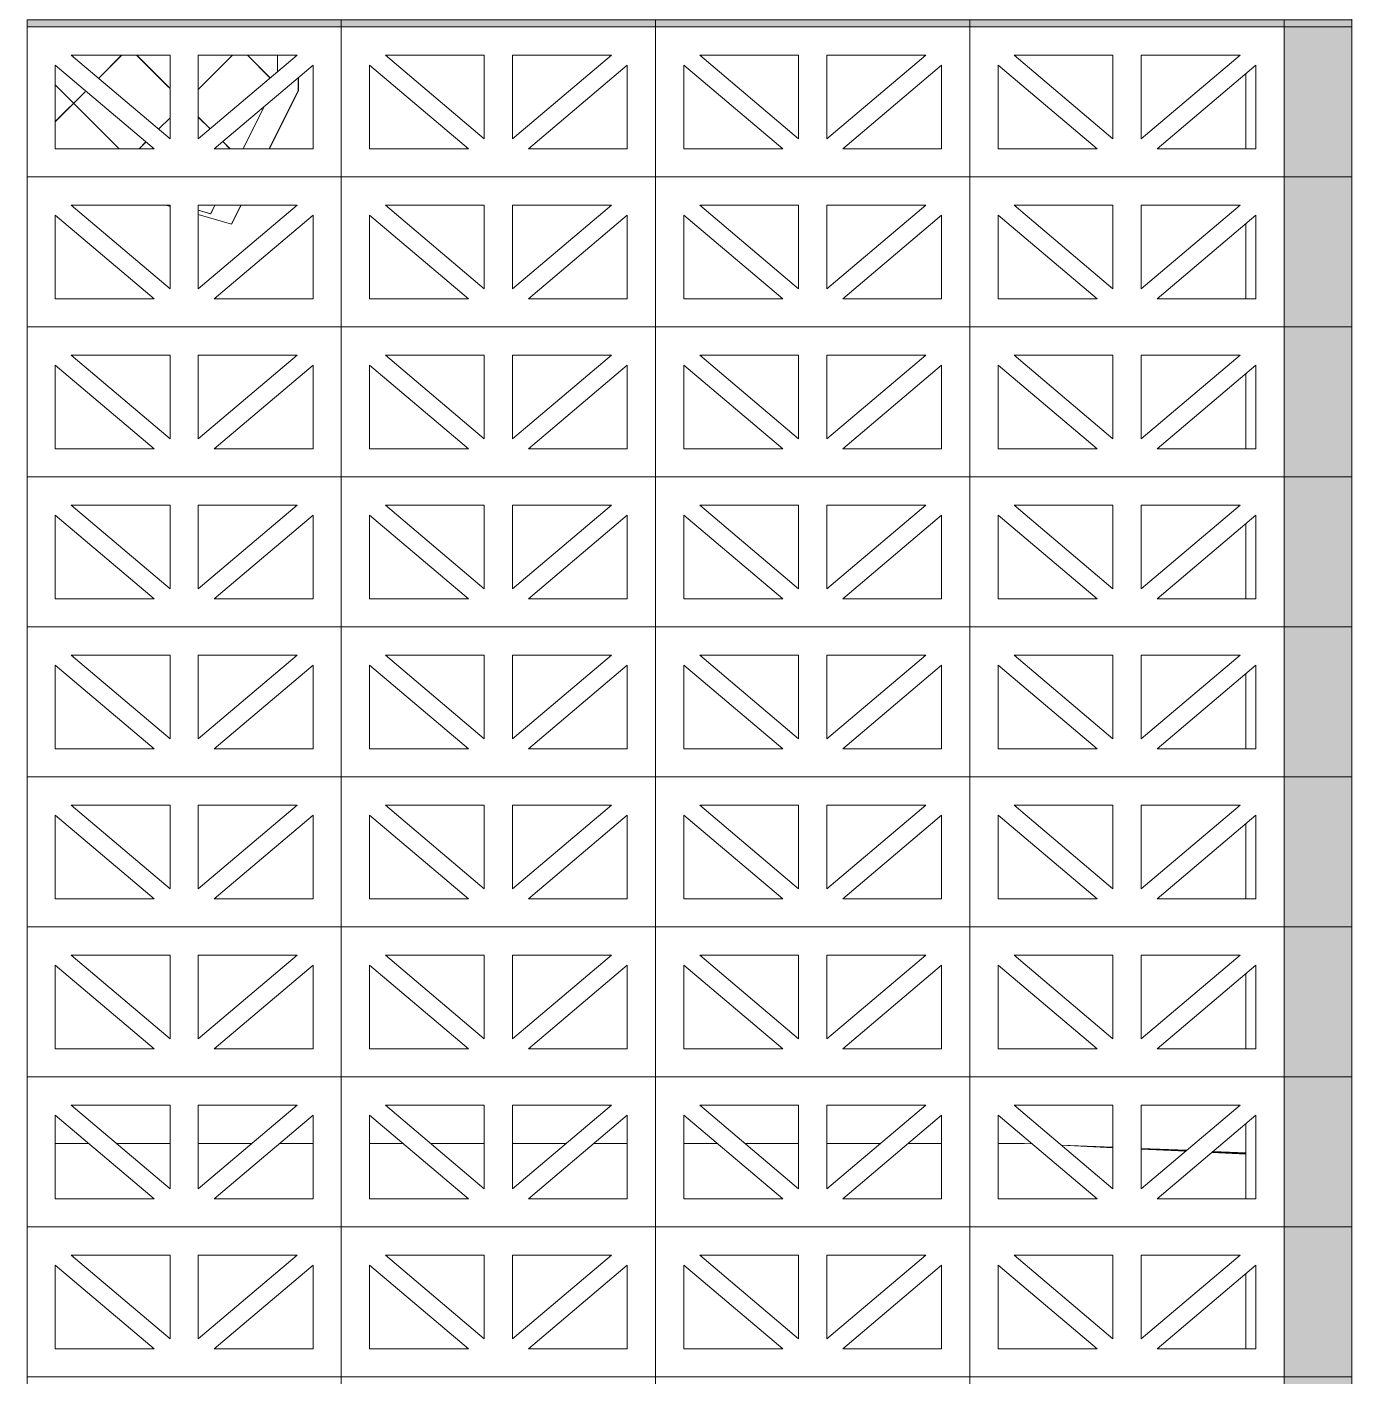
# Model space of a CAD drawing. Header units: millimetres. Extents: x -12186 to 152825, y -4386 to 9463.
# Drawn here: x 45527 to 46463, y 1166 to 2120 of the extents above; entities that cross this region are included whole.
import ezdxf

# ---------------------------------------------------------------- set-up
doc = ezdxf.new("R2010")
doc.units = ezdxf.units.MM
for name, color, linetype, lineweight in [('A-GENM', 13, 'Continuous', 9), ('A-GLAZ-CURT', 52, 'Continuous', 5), ('A-WALL', 113, 'Continuous', 9), ('C-TOPO', 7, 'Continuous', 5), ('G-IMPT', 8, 'Continuous', 5), ('L-PLNT', 71, 'Continuous', 5)]:
    doc.layers.add(name, color=color, linetype=linetype, lineweight=lineweight)

# ---------------------------------------------------------------- blocks, each defined once
blk = doc.blocks.new('The BREEZEBLOCK Family1 - The BREEZEBLOCK Family1-V276-Section B-B')
at = {"layer": 'A-GLAZ-CURT'}
for p, q in [((-1967.16, 212), (-1967.16, 106)), ((-1745.16, 212), (-1967.16, 212)), ((-1745.16, 106), (-1745.16, 212)), ((-1935.9, 192), (-1866.16, 192)), ((-1866.16, 132.88), (-1935.9, 192)), ((-1866.16, 192), (-1866.16, 132.88)), ((-1846.16, 132.88), (-1846.16, 192)), ((-1846.16, 192), (-1776.41, 192)), ((-1776.41, 192), (-1846.16, 132.88)), ((-1947.16, 126), (-1947.16, 185.12)), ((-1947.16, 185.12), (-1877.41, 126)), ((-1834.9, 126), (-1765.16, 185.12)), ((-1765.16, 185.12), (-1765.16, 126)), ((-1877.41, 126), (-1947.16, 126)), ((-1765.16, 126), (-1834.9, 126)), ((-1967.16, 106), (-1745.16, 106))]:
    blk.add_line(p, q, dxfattribs=at)
blk = doc.blocks.new('System Panel - Glazed-V277-Section B-B')
at = {"layer": 'A-GLAZ-CURT'}
blk.add_hatch(color=256, dxfattribs=at).paths.add_polyline_path([(-1745.16, 2120), (-1745.16, 2125), (-1967.16, 2125), (-1967.16, 2120), (-1765.16, 2120)])
for p, q in [((-1745.16, 2125), (-1967.16, 2125)), ((-1967.16, 2125), (-1967.16, 2120)), ((-1745.16, 2120), (-1745.16, 2125))]:
    blk.add_line(p, q, dxfattribs=at)
blk = doc.blocks.new('System Panel - Glazed-V278-Section B-B')
at = {"layer": 'A-GLAZ-CURT'}
blk.add_hatch(color=256, dxfattribs=at).paths.add_polyline_path([(-1077.83, 106), (-1031.33, 106), (-1031.33, 212), (-1079.16, 212), (-1079.16, 106)])
for p, q in [((-1031.33, 212), (-1079.16, 212)), ((-1079.16, 106), (-1031.33, 106))]:
    blk.add_line(p, q, dxfattribs=at)
blk = doc.blocks.new('System Panel - Glazed-1205342-Section B-B')
at = {"layer": 'A-GLAZ-CURT'}
blk.add_hatch(color=256, dxfattribs=at).paths.add_polyline_path([(-1031.33, 2120), (-1031.33, 2125), (-1079.16, 2125), (-1079.16, 2120)])
for p, q in [((-1031.33, 2125), (-1079.16, 2125)), ((-1079.16, 2125), (-1079.16, 2120)), ((-1079.16, 2120), (-1031.33, 2120))]:
    blk.add_line(p, q, dxfattribs=at)
blk = doc.blocks.new('SVA_Shades of Green Tree - Australian_Tree_based_on_Leopard_Tree_2901-V315-Section B-B')
at = {"layer": 'G-IMPT'}
for p, q in [((-1916.68, 2083.7), (-1900.41, 2100)), ((-1916.61, 2083.64), (-1900.28, 2100)), ((-1867.29, 2077.49), (-1889.76, 2100)), ((-1866.16, 2076.48), (-1889.63, 2100)), ((-1846.16, 2075.79), (-1821.98, 2100)), ((-1846.16, 2075.91), (-1822.11, 2100)), ((-1795.4, 2083.9), (-1811.47, 2100)), ((-1795.33, 2083.96), (-1811.34, 2100)), ((-1790.35, 2088.18), (-1790.35, 2100)), ((-1790.23, 2088.29), (-1790.23, 2100)), ((-1902.04, 2034), (-1947.16, 2079.19)), ((-1902.17, 2034), (-1947.16, 2079.06)), ((-1947.16, 2053.04), (-1925.99, 2074.24)), ((-1947.16, 2053.17), (-1926.12, 2074.24)), ((-1814.54, 2034), (-1799.6, 2063.93)), ((-1814.41, 2034), (-1799.37, 2064.12)), ((-1874.27, 2047.75), (-1866.16, 2055.88)), ((-1874.2, 2047.69), (-1866.16, 2055.75)), ((-1837.73, 2048.01), (-1846.16, 2056.45)), ((-1837.8, 2047.95), (-1846.16, 2056.32)), ((-1888, 2034), (-1883.14, 2038.86)), ((-1887.87, 2034), (-1883.07, 2038.8)), ((-1823.87, 2034), (-1828.93, 2039.06)), ((-1823.75, 2034), (-1828.86, 2039.12))]:
    blk.add_line(p, q, dxfattribs=at)
at = {"layer": 'G-IMPT', "flags": 128}
for points in [[(-1846.16, 1990.6), (-1837.35, 1988.08), (-1834.39, 1994)], [(-1846.16, 1990.56), (-1837.47, 1988.08), (-1834.52, 1994)]]:
    blk.add_lwpolyline(points, dxfattribs=at)
at = {"layer": 'L-PLNT'}
for p, q in [((-1775.55, 2084.32), (-1775.55, 2075.04)), ((-1775.5, 2075.04), (-1775.5, 2084.35)), ((-1775.55, 2075.04), (-1796.04, 2034)), ((-1796, 2034), (-1775.5, 2075.04)), ((-1775.55, 2075.04), (-1775.5, 2075.04)), ((-1866.16, 1993.12), (-1869.22, 1994)), ((-1869.17, 1994), (-1866.16, 1993.14)), ((-1816.02, 1994), (-1822.67, 1980.68)), ((-1822.62, 1980.68), (-1815.97, 1994)), ((-1846.16, 1987.41), (-1822.62, 1980.68)), ((-1822.67, 1980.68), (-1846.16, 1987.4)), ((-1822.67, 1980.68), (-1822.62, 1980.68))]:
    blk.add_line(p, q, dxfattribs=at)
blk = doc.blocks.new('Downpipe - Downpipe-1373825-Section B-B')
at = {"layer": 'A-GENM', "lineweight": 5}
for p, q in [((-1106.33, 2087.04), (-1106.33, 2034)), ((-1106.33, 1981.04), (-1106.33, 1928)), ((-1106.33, 1875.04), (-1106.33, 1822)), ((-1106.33, 1769.04), (-1106.33, 1716)), ((-1106.33, 1663.04), (-1106.33, 1610)), ((-1106.33, 1557.04), (-1106.33, 1504.17)), ((-1106.33, 1451.04), (-1106.33, 1398)), ((-1106.33, 1345.04), (-1106.33, 1292)), ((-1106.33, 1239.04), (-1106.33, 1186))]:
    blk.add_line(p, q, dxfattribs=at)

msp = doc.modelspace()

# ---------------------------------------------------------------- linework, layer by layer
at = {"layer": 'A-WALL'}
msp.add_line((46462.85, -56.16), (46462.85, 2380), dxfattribs=at)
at = {"layer": 'C-TOPO'}
for p, q in [((45570.77, 1331), (45547.03, 1331)), ((45628.03, 1331), (45590.13, 1331)), ((45685.92, 1331), (45648.03, 1331)), ((45729.03, 1331), (45705.29, 1331)), ((45792.77, 1331), (45769.03, 1331)), ((45850.03, 1331), (45812.13, 1331)), ((45907.92, 1331), (45870.03, 1331)), ((45951.03, 1331), (45927.29, 1331)), ((46014.77, 1331), (45991.03, 1331)), ((46072.03, 1331), (46034.13, 1331)), ((46129.92, 1331), (46092.03, 1331)), ((46173.03, 1331), (46149.29, 1331)), ((46231.47, 1331), (46213.03, 1331)), ((46237.08, 1330.73), (46231.47, 1331)), ((46237.07, 1330.75), (46231.47, 1331)), ((46231.47, 1331), (46237.04, 1330.77)), ((46257.77, 1329.91), (46294.03, 1328.4)), ((46294.03, 1328.17), (46257.77, 1329.81)), ((46294.03, 1328.01), (46257.77, 1329.74)), ((46314.03, 1327.57), (46346.3, 1326.24)), ((46345.83, 1325.83), (46314.03, 1327.27)), ((46345.49, 1325.55), (46314.03, 1327.05)), ((46387.85, 1323.53), (46363.82, 1324.67)), ((46387.85, 1323.93), (46364.21, 1325)), ((46364.76, 1325.47), (46387.85, 1324.51))]:
    msp.add_line(p, q, dxfattribs=at)

# ---------------------------------------------------------------- block references
at = {"layer": 'A-GENM', "lineweight": 5}
msp.add_blockref('Downpipe - Downpipe-1373825-Section B-B', (47494.18, 0), dxfattribs=at)
at = {"layer": 'A-GLAZ-CURT'}
for name, p in [('System Panel - Glazed-V277-Section B-B', (47494.18, 0)), ('The BREEZEBLOCK Family1 - The BREEZEBLOCK Family1-V276-Section B-B', (47494.18, 1908)), ('System Panel - Glazed-V277-Section B-B', (47716.18, 0)), ('The BREEZEBLOCK Family1 - The BREEZEBLOCK Family1-V276-Section B-B', (47716.18, 1908)), ('System Panel - Glazed-V277-Section B-B', (47938.18, 0)), ('The BREEZEBLOCK Family1 - The BREEZEBLOCK Family1-V276-Section B-B', (47938.18, 1908)), ('System Panel - Glazed-V277-Section B-B', (48160.18, 0)), ('The BREEZEBLOCK Family1 - The BREEZEBLOCK Family1-V276-Section B-B', (48160.18, 1908)), ('System Panel - Glazed-1205342-Section B-B', (47494.18, 0)), ('System Panel - Glazed-V278-Section B-B', (47494.18, 1908)), ('The BREEZEBLOCK Family1 - The BREEZEBLOCK Family1-V276-Section B-B', (47494.18, 1802)), ('The BREEZEBLOCK Family1 - The BREEZEBLOCK Family1-V276-Section B-B', (47716.18, 1802)), ('The BREEZEBLOCK Family1 - The BREEZEBLOCK Family1-V276-Section B-B', (47938.18, 1802)), ('The BREEZEBLOCK Family1 - The BREEZEBLOCK Family1-V276-Section B-B', (48160.18, 1802)), ('System Panel - Glazed-V278-Section B-B', (47494.18, 1802)), ('System Panel - Glazed-V278-Section B-B', (47494.18, 1696)), ('The BREEZEBLOCK Family1 - The BREEZEBLOCK Family1-V276-Section B-B', (47494.18, 1696)), ('The BREEZEBLOCK Family1 - The BREEZEBLOCK Family1-V276-Section B-B', (47716.18, 1696)), ('The BREEZEBLOCK Family1 - The BREEZEBLOCK Family1-V276-Section B-B', (47938.18, 1696)), ('The BREEZEBLOCK Family1 - The BREEZEBLOCK Family1-V276-Section B-B', (48160.18, 1696)), ('The BREEZEBLOCK Family1 - The BREEZEBLOCK Family1-V276-Section B-B', (47494.18, 1590)), ('The BREEZEBLOCK Family1 - The BREEZEBLOCK Family1-V276-Section B-B', (47716.18, 1590)), ('The BREEZEBLOCK Family1 - The BREEZEBLOCK Family1-V276-Section B-B', (47938.18, 1590)), ('The BREEZEBLOCK Family1 - The BREEZEBLOCK Family1-V276-Section B-B', (48160.18, 1590)), ('System Panel - Glazed-V278-Section B-B', (47494.18, 1590)), ('The BREEZEBLOCK Family1 - The BREEZEBLOCK Family1-V276-Section B-B', (47494.18, 1484)), ('The BREEZEBLOCK Family1 - The BREEZEBLOCK Family1-V276-Section B-B', (47716.18, 1484)), ('The BREEZEBLOCK Family1 - The BREEZEBLOCK Family1-V276-Section B-B', (47938.18, 1484)), ('The BREEZEBLOCK Family1 - The BREEZEBLOCK Family1-V276-Section B-B', (48160.18, 1484)), ('System Panel - Glazed-V278-Section B-B', (47494.18, 1484)), ('The BREEZEBLOCK Family1 - The BREEZEBLOCK Family1-V276-Section B-B', (47494.18, 1378)), ('The BREEZEBLOCK Family1 - The BREEZEBLOCK Family1-V276-Section B-B', (47716.18, 1378)), ('The BREEZEBLOCK Family1 - The BREEZEBLOCK Family1-V276-Section B-B', (47938.18, 1378)), ('The BREEZEBLOCK Family1 - The BREEZEBLOCK Family1-V276-Section B-B', (48160.18, 1378)), ('System Panel - Glazed-V278-Section B-B', (47494.18, 1378)), ('The BREEZEBLOCK Family1 - The BREEZEBLOCK Family1-V276-Section B-B', (47494.18, 1272)), ('The BREEZEBLOCK Family1 - The BREEZEBLOCK Family1-V276-Section B-B', (47716.18, 1272)), ('The BREEZEBLOCK Family1 - The BREEZEBLOCK Family1-V276-Section B-B', (47938.18, 1272)), ('The BREEZEBLOCK Family1 - The BREEZEBLOCK Family1-V276-Section B-B', (48160.18, 1272)), ('System Panel - Glazed-V278-Section B-B', (47494.18, 1272)), ('The BREEZEBLOCK Family1 - The BREEZEBLOCK Family1-V276-Section B-B', (47494.18, 1166)), ('The BREEZEBLOCK Family1 - The BREEZEBLOCK Family1-V276-Section B-B', (47716.18, 1166)), ('The BREEZEBLOCK Family1 - The BREEZEBLOCK Family1-V276-Section B-B', (47938.18, 1166)), ('The BREEZEBLOCK Family1 - The BREEZEBLOCK Family1-V276-Section B-B', (48160.18, 1166)), ('System Panel - Glazed-V278-Section B-B', (47494.18, 1166)), ('The BREEZEBLOCK Family1 - The BREEZEBLOCK Family1-V276-Section B-B', (47494.18, 1060)), ('The BREEZEBLOCK Family1 - The BREEZEBLOCK Family1-V276-Section B-B', (47716.18, 1060)), ('The BREEZEBLOCK Family1 - The BREEZEBLOCK Family1-V276-Section B-B', (47938.18, 1060)), ('The BREEZEBLOCK Family1 - The BREEZEBLOCK Family1-V276-Section B-B', (48160.18, 1060)), ('System Panel - Glazed-V278-Section B-B', (47494.18, 1060)), ('The BREEZEBLOCK Family1 - The BREEZEBLOCK Family1-V276-Section B-B', (47494.18, 954)), ('The BREEZEBLOCK Family1 - The BREEZEBLOCK Family1-V276-Section B-B', (47716.18, 954)), ('The BREEZEBLOCK Family1 - The BREEZEBLOCK Family1-V276-Section B-B', (47938.18, 954)), ('The BREEZEBLOCK Family1 - The BREEZEBLOCK Family1-V276-Section B-B', (48160.18, 954)), ('System Panel - Glazed-V278-Section B-B', (47494.18, 954))]:
    msp.add_blockref(name, p, dxfattribs=at)
at = {"layer": 'L-PLNT'}
msp.add_blockref('SVA_Shades of Green Tree - Australian_Tree_based_on_Leopard_Tree_2901-V315-Section B-B', (47494.18, 0), dxfattribs=at)

doc.saveas('drawing.dxf')
